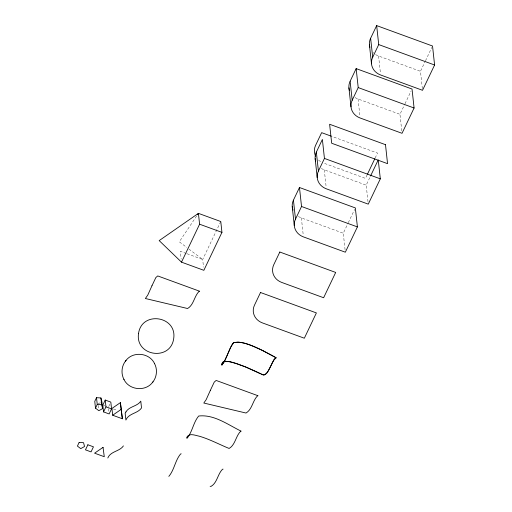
<?xml version="1.0" encoding="UTF-8"?>
<svg xmlns="http://www.w3.org/2000/svg" width="512" height="512" viewBox="0 0 512 512"><rect width="100%" height="100%" fill="white"/><g stroke="black" fill="none" stroke-linecap="round" stroke-linejoin="round"><path stroke-width="0.38" stroke-dasharray="2.56 1.92" d="M108.704 406.528L110.208 403.36M220.768 221.523L202.675 259.469L203.52 267.219M367.13 174.861L365.459 178.374L323.552 163.059M375.174 157.997L377.517 153.075L332.077 136.474M345.082 249.83L343.277 233.222L347.968 223.379M348.301 222.682L354.669 209.325M368 201.766L366.195 185.152L370.214 176.723M401.766 130.931L399.962 114.317L404.653 104.48M404.992 103.776L411.021 91.13M422.362 88.717L420.467 71.315L425.158 61.472M425.491 60.774L431.859 47.418M196.64 216L179.296 241.811L186.88 247.539M98.08 403.91L100.621 402.509M375.61 54.547A15.232 13.619 -6.2 0 0 378.566 56L420.467 71.315M355.104 97.555A15.232 13.619 -6.2 0 0 358.061 99.008L399.962 114.317M321.331 168.39A15.232 13.619 -6.2 0 0 324.288 169.843L366.195 185.152M298.413 216.454A15.232 13.619 -6.2 0 0 301.37 217.907L343.277 233.222M186.285 253.478L180.326 251.302L181.171 259.053M187.034 253.754L202.675 259.469L187.507 248.013M103.514 405.37L104.909 405.882M113.434 408.998L117.152 410.355M378.566 56L380.454 73.402M358.061 99.008L359.949 116.41M324.288 169.843L326.182 187.245M301.37 217.907L303.264 235.309M108.563 408.666L108.89 411.68M98.246 405.414L98.656 409.184M320.595 161.606A15.232 13.619 -6.2 0 1 318.086 159.597M373.875 53.261A15.232 13.619 -6.2 0 1 373.101 52.538"/><path stroke-width="0.77" d="M228.013 353.427L228.256 352.851M227.77 354.01L227.277 355.168M228.864 351.398L224.646 360.966L221.894 365.088L222.387 362.707A13.261 5.197 25.5 0 1 226.701 361.357L230.17 361.811M228.467 352.333L230.355 347.981A17.408 3.77 -69.9 0 1 230.733 347.162L233.664 342.656L237.907 342.157M228.986 351.11L229.235 350.534A34.477 7.462 -69.9 0 1 229.978 348.819L231.622 345.382A8.307 1.798 -69.9 0 1 232.506 343.898A7.77 1.683 -69.9 0 1 233.683 342.656C242.835 340.736 251.757 345.843 259.936 349.235M227.155 355.456L224.288 361.664L221.894 365.088A22.061 8.646 25.5 0 1 221.99 363.456L222.989 362.125L224.032 361.638L229.222 361.638L236.73 363.61L246.669 367.392M96.518 397.69L94.765 401.363L95.501 408.141L98.816 410.688L102.624 408.589L101.888 401.805L100.915 397.958L96.518 397.69L97.254 404.467L95.501 408.141M105.229 400.058L102.816 405.114L103.552 411.898L109.139 413.939L111.552 408.877L110.816 402.099L105.229 400.058L105.965 406.835L103.552 411.898M181.504 262.15L199.597 224.205L198.419 213.357L220.768 221.523L221.946 232.371L203.853 270.317L181.504 262.15L159.181 240.608L198.419 213.357L197.53 214.675M293.434 200.154L299.469 187.507L355.341 207.923L357.402 226.906L345.338 252.205L303.437 236.896A15.232 13.619 -6.2 0 1 295.494 219.142L293.434 200.154A15.232 13.619 -6.2 0 0 293.062 210.125M315.642 161.088A15.232 13.619 -6.2 0 1 316.352 152.09L322.381 139.443L324.442 158.426L318.413 171.072A15.232 13.619 -6.2 0 0 326.349 188.826L368.256 204.141L380.314 178.842L378.253 159.853L370.547 176.019M350.125 81.254L356.154 68.608L412.026 89.018L414.086 108.006L402.029 133.306L360.122 117.99A15.232 13.619 -6.2 0 1 352.186 100.243L350.125 81.254A15.232 13.619 -6.2 0 0 349.408 90.253M370.624 38.246L376.659 25.6L432.531 46.016L434.592 64.998L422.528 90.298L380.627 74.989A15.232 13.619 -6.2 0 1 372.691 57.235L370.624 38.246A15.232 13.619 -6.2 0 0 369.914 47.251M295.494 219.142L301.53 206.49L299.469 187.507M352.186 100.243L358.214 87.59L356.154 68.608M372.691 57.235L378.72 44.582L376.659 25.6M367.469 174.157L374.835 158.694M270.758 366.048L273.824 360.083M270.611 366.342C268.653 369.19 267.443 375.098 263.206 374.97L244.691 366.579L233.21 362.534M107.808 458.01C110.56 451.13 119.629 451.565 123.424 445.894M273.965 359.853L276.154 357.811L274.509 356.87M125.606 360.922C121.485 366.112 120.832 373.747 124.026 379.558M152.851 382.01C156.973 376.819 157.626 369.184 154.432 363.373M125.907 360.55C133.094 350.957 149.645 352.8 154.605 363.686M123.853 379.245C128.813 390.125 145.363 391.974 152.557 382.381M125.427 361.146L126.074 360.333M152.384 382.598L153.03 381.779M168.826 476.397C174.362 469.875 175.13 460.48 180.595 453.965L181.184 453.811M120.403 402.63L111.942 408.454L112.678 415.232L122.355 418.771L120.403 402.63L122.355 418.771M112.678 415.232L121.139 409.408M223.085 469.12L222.496 469.274C217.613 474.144 217.229 482.835 211.021 486.4L210.138 486.285M238.189 342.17L239.661 342.291M97.254 404.467L101.658 404.742L102.624 408.589M239.968 342.33C250.784 344.096 260.57 349.498 270.176 354.477M230.541 361.888L232.819 362.432M378.72 44.582L434.592 64.998M358.214 87.59L414.086 108.006M331.328 136.198L321.645 132.659L315.616 145.312A15.232 13.619 -6.2 0 0 315.661 156.211M324.442 158.426L380.314 178.842M301.53 206.49L357.402 226.906M199.597 224.205L221.946 232.371M105.965 406.835L111.552 408.877M247.066 367.558L250.637 369.101M251.027 369.28L255.373 371.245M255.763 371.424L260.474 373.651M260.288 349.402L263.053 350.752M261.254 374.022L264.09 375.091C269.664 371.878 270.65 364.41 274.246 359.424A8.378 1.811 -69.9 0 1 275.501 358.01L276.154 357.811L263.392 350.925M270.515 354.656L273.843 356.499M369.434 44.813L371.494 63.802M348.928 87.821L350.989 106.803M316.352 152.09L318.413 171.072M315.155 158.656L317.222 177.638M292.243 206.72L294.304 225.709M100.915 397.958L101.658 404.742M186.938 437.216L186.918 438.451C192.454 431.93 193.222 422.534 198.682 416.019C214.138 414.24 227.93 424.736 241.178 431.174L240.589 431.328C235.706 436.198 235.322 444.89 229.114 448.454C219.27 444.429 209.715 439.258 199.411 436.237C195.712 435.565 189.05 432.544 186.938 437.216M138.56 333.363C134.88 356.122 170.413 361.587 173.67 338.733C177.35 315.974 141.818 310.509 138.56 333.363M151.962 285.766L147.776 295.091L145.382 298.515L187.578 308.518C193.792 304.954 194.176 296.262 199.059 291.392L199.648 291.238L157.741 275.93L155.834 277.574L151.962 285.766M210.381 390.285L206.195 399.61L203.802 403.034L245.997 413.037C252.205 409.472 252.589 400.781 257.472 395.91L258.061 395.757L216.16 380.448L214.253 382.093L210.381 390.285M79.162 442.413L77.408 446.093L80.73 448.634L84.531 446.534L83.565 442.688L79.162 442.413M87.872 444.787L85.459 449.843L91.046 451.885L93.459 446.822L87.872 444.787M260.518 292.506L254.49 305.152A15.232 13.619 -6.2 0 0 262.426 322.906L304.333 338.221L316.39 312.922L260.518 292.506M279.821 252.026L273.786 264.678A15.232 13.619 -6.2 0 0 281.728 282.432L323.629 297.741L335.693 272.442L279.821 252.026M125.907 411.949L125.165 413.28L125.901 420.064C128.653 413.184 137.722 413.619 141.517 407.949L140.781 401.165C137.306 406.541 129.203 406.208 125.907 411.949M103.046 447.36L94.586 453.178L104.269 456.717L103.046 447.36M385.491 144.678L329.619 124.262L331.68 143.245L387.552 163.661L385.491 144.678"/></g></svg>
